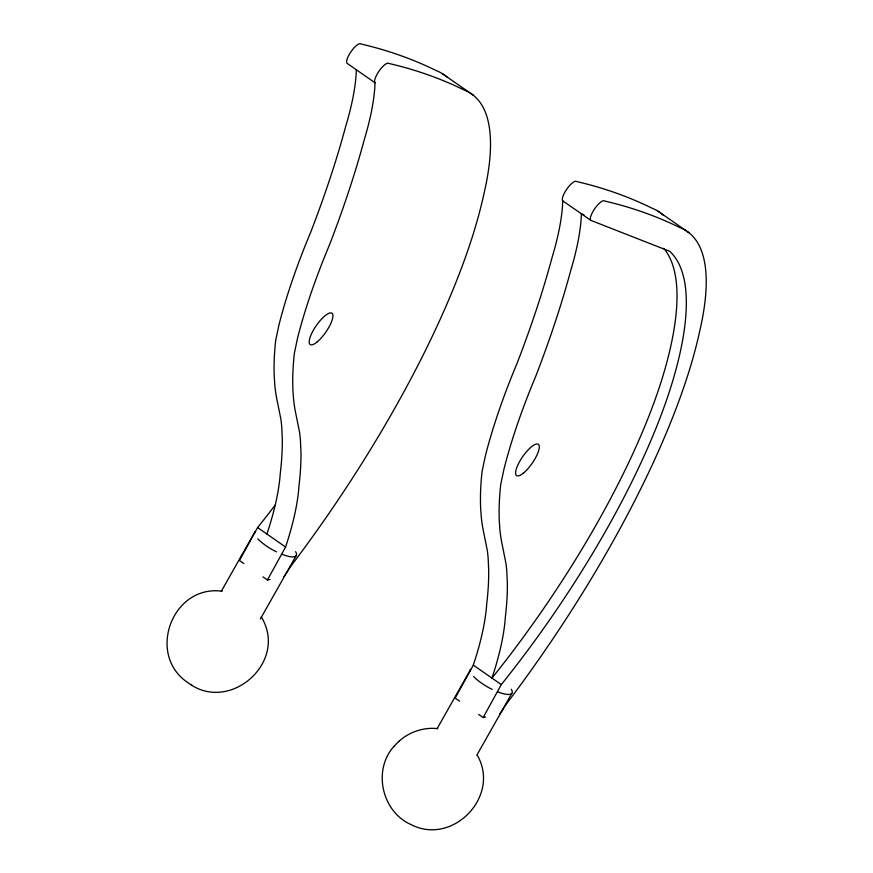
<?xml version="1.0" encoding="UTF-8"?>
<svg xmlns="http://www.w3.org/2000/svg" width="873" height="873" viewBox="0 0 873 873"><rect width="100%" height="100%" fill="white"/><g stroke="black" fill="none" stroke-linecap="round" stroke-linejoin="round"><path stroke-width="1.31" d="M261.213 616.775C288.996 661.985 229.293 714.245 188.055 682.741C146.162 655.317 171.828 584.343 222.211 591.228M356.391 69.796L356.031 75.907A305.244 92.473 -55.2 0 1 354.82 86.722L354.482 88.981A304.186 92.156 -55.2 0 1 351.797 103.167L350.051 110.642A304.186 92.156 -55.2 0 1 346.516 123.65L345.719 126.323A771.754 233.811 -55.2 0 1 342.281 138.763A777.559 235.568 -55.2 0 1 331.816 173.018A792.586 240.119 -55.2 0 1 327.408 186.244L324.33 195.17A782.339 237.019 -55.2 0 1 317.837 213.285A776.239 235.164 -55.2 0 1 310.897 231.716A467.131 141.524 -55.2 0 0 299.635 260.001L297.922 264.595A473.275 143.379 -55.2 0 0 293.055 278.203A468.605 141.972 -55.2 0 0 284.598 304.437A468.746 142.015 -55.2 0 0 278.902 325.182L275.682 340.459A549.499 166.481 -55.2 0 0 274.067 368.624A544.49 164.953 -55.2 0 0 274.275 377.201L274.842 385.375A548.746 166.252 -55.2 0 0 277.112 400.423L280.942 419.498A552.096 167.267 -55.2 0 1 281.772 427.388L282.285 438.552A553.526 167.703 -55.2 0 1 282.295 444.412A549.444 166.459 -55.2 0 1 280.309 472.97A295.15 89.417 -55.2 0 1 266.92 534.047M283.9 576.78L290.633 566.479A441.891 133.875 -55.2 0 0 483.893 194.002A365.263 110.664 -55.2 0 0 464.327 90.115C440.385 78.308 414.991 69.502 388.987 63.478A11.927 3.612 -55.2 0 0 379.449 70.506A11.927 3.612 -55.2 0 0 375.041 82.782L374.692 88.882A305.244 92.473 -55.2 0 1 373.469 99.708L373.131 101.966A304.186 92.156 -55.2 0 1 370.458 116.153L368.701 123.628A304.186 92.156 -55.2 0 1 365.176 136.625L364.379 139.309A771.754 233.811 -55.2 0 1 360.942 151.749A777.559 235.568 -55.2 0 1 350.477 186.004A792.586 240.119 -55.2 0 1 346.068 199.23L342.991 208.156A782.339 237.019 -55.2 0 1 336.498 226.271A776.239 235.164 -55.2 0 1 329.558 244.702A467.131 141.524 -55.2 0 0 318.296 272.976L316.583 277.581A473.275 143.379 -55.2 0 0 311.716 291.189A468.605 141.972 -55.2 0 0 303.258 317.423A468.746 142.015 -55.2 0 0 297.551 338.167L294.343 353.445A549.499 166.481 -55.2 0 0 292.728 381.61A544.49 164.953 -55.2 0 0 292.924 390.187L293.503 398.361A548.746 166.252 -55.2 0 0 295.761 413.398L299.603 432.484A552.096 167.267 -55.2 0 1 300.432 440.363L300.945 451.537A553.526 167.703 -55.2 0 1 300.956 457.397A549.444 166.459 -55.2 0 1 298.97 485.955A295.15 89.417 -55.2 0 1 285.58 547.022L267.422 579.999L262.948 576.878M663.393 215.369A365.263 110.664 -55.2 0 0 652.055 208.211C628.113 196.392 602.719 187.586 576.715 181.562A11.927 3.612 -55.2 0 0 567.177 188.59A11.927 3.612 -55.2 0 0 562.769 200.866L562.419 206.977A305.244 92.473 -55.2 0 1 561.197 217.792L560.859 220.051A304.186 92.156 -55.2 0 1 558.185 234.237L556.428 241.712A304.186 92.156 -55.2 0 1 552.904 254.72L552.107 257.393A771.754 233.811 -55.2 0 1 548.67 269.833A777.559 235.568 -55.2 0 1 538.205 304.088A792.586 240.119 -55.2 0 1 533.796 317.314L530.719 326.24A782.339 237.019 -55.2 0 1 524.226 344.355A776.239 235.164 -55.2 0 1 517.285 362.786A467.131 141.524 -55.2 0 0 506.024 391.06L504.31 395.665A473.275 143.379 -55.2 0 0 499.443 409.273A468.605 141.972 -55.2 0 0 490.986 435.507A468.746 142.015 -55.2 0 0 485.279 456.252L482.071 471.529A549.499 166.481 -55.2 0 0 480.456 499.694A544.49 164.953 -55.2 0 0 480.652 508.272L481.23 516.445A548.746 166.252 -55.2 0 0 483.489 531.482L487.33 550.568A552.096 167.267 -55.2 0 1 488.16 558.458L488.673 569.622A553.526 167.703 -55.2 0 1 488.684 575.482A549.444 166.459 -55.2 0 1 486.698 604.04A295.15 89.417 -55.2 0 1 473.308 665.117L455.149 698.084L459.635 701.194M579.519 233.036L579.858 230.778A305.244 92.473 -55.2 0 0 581.08 219.952L581.429 213.852L583.939 214.834M571.564 267.695L570.767 270.368A771.754 233.811 -55.2 0 1 567.33 282.819A777.559 235.568 -55.2 0 1 556.854 317.074A792.586 240.119 -55.2 0 1 552.456 330.3L549.379 339.226A782.339 237.019 -55.2 0 1 542.886 357.341A776.239 235.164 -55.2 0 1 535.946 375.772A467.131 141.524 -55.2 0 0 524.684 404.046L522.971 408.651A473.275 143.379 -55.2 0 0 518.093 422.259A468.605 141.972 -55.2 0 0 509.646 448.493A468.746 142.015 -55.2 0 0 503.939 469.238L500.731 484.504A549.499 166.481 -55.2 0 0 499.105 512.68A544.49 164.953 -55.2 0 0 499.312 521.257L499.891 529.431A548.746 166.252 -55.2 0 0 502.15 544.468L505.991 563.554A552.096 167.267 -55.2 0 1 506.809 571.433L507.333 582.607A553.526 167.703 -55.2 0 1 507.344 588.467A549.444 166.459 -55.2 0 1 505.347 617.025A295.15 89.417 -55.2 0 1 491.968 678.092A362.699 109.878 -55.2 0 0 663.436 374.31A397.488 120.419 -55.2 0 0 663.731 248.281M275.257 504.987A362.699 109.878 -55.2 0 1 257.59 527.554L239.442 560.521L243.916 563.631M478.666 714.441L483.14 717.551L501.298 684.585A362.699 109.878 -55.2 0 0 672.767 380.803A397.488 120.419 -55.2 0 0 669.755 251.315L590.759 220.345L562.769 200.866M221.306 591.283L255.014 531.712A23.855 6.689 29.5 0 0 254.545 533.447M260.383 618.935L296.067 555.861M437.089 728.682L470.722 669.275A23.855 6.689 29.5 0 0 470.252 671.01M476.756 755.32L511.774 693.413M499.607 714.343L506.34 704.042A441.891 133.875 -55.2 0 0 699.611 331.565A365.263 110.664 -55.2 0 0 680.045 227.678C656.092 215.871 630.71 207.065 604.705 201.041A11.927 3.612 -55.2 0 0 595.168 208.069A11.927 3.612 -55.2 0 0 590.759 220.345M394.203 746.12C372.444 769.724 381.752 811.443 410.67 824.418C452.279 846.33 500.622 796.733 477.542 755.669M398.623 741.537C409.077 732.021 423.645 726.991 437.744 728.649M394.029 746.295L398.786 741.363M267.422 579.999L269.953 579.497M483.14 717.551L485.672 717.06M191.34 684.879L191.896 685.229M658.1 211.244L688.83 232.644M442.393 73.681L473.111 95.081M375.041 82.782L347.061 63.303A11.927 3.612 -55.2 0 1 351.459 51.027A11.927 3.612 -55.2 0 1 361.007 43.999C387.001 50.034 412.394 58.829 436.336 70.648A365.263 110.664 -55.2 0 1 446.845 77.042M473.308 665.117L501.298 684.585M257.59 527.554L285.58 547.022M295.576 551.681A23.855 6.689 29.5 0 1 281.892 554.257M276.479 551.856A23.855 6.689 29.5 0 1 257.83 538.87M511.294 689.234A23.855 6.689 29.5 0 1 497.599 691.809M492.197 689.419A23.855 6.689 29.5 0 1 473.537 676.433M579.519 233.036A304.186 92.156 -55.2 0 1 576.846 247.223L575.089 254.698A304.219 92.167 -55.2 0 1 571.564 267.695M317.117 341.965A19.086 5.784 -55.2 0 0 332.733 314.356A19.086 5.784 -55.2 0 0 313.309 330.343A19.086 5.784 -55.2 0 0 317.117 341.965M523.494 473.035A19.086 5.784 -55.2 0 0 539.121 445.426A19.086 5.784 -55.2 0 0 519.697 461.413A19.086 5.784 -55.2 0 0 523.494 473.035"/></g></svg>
